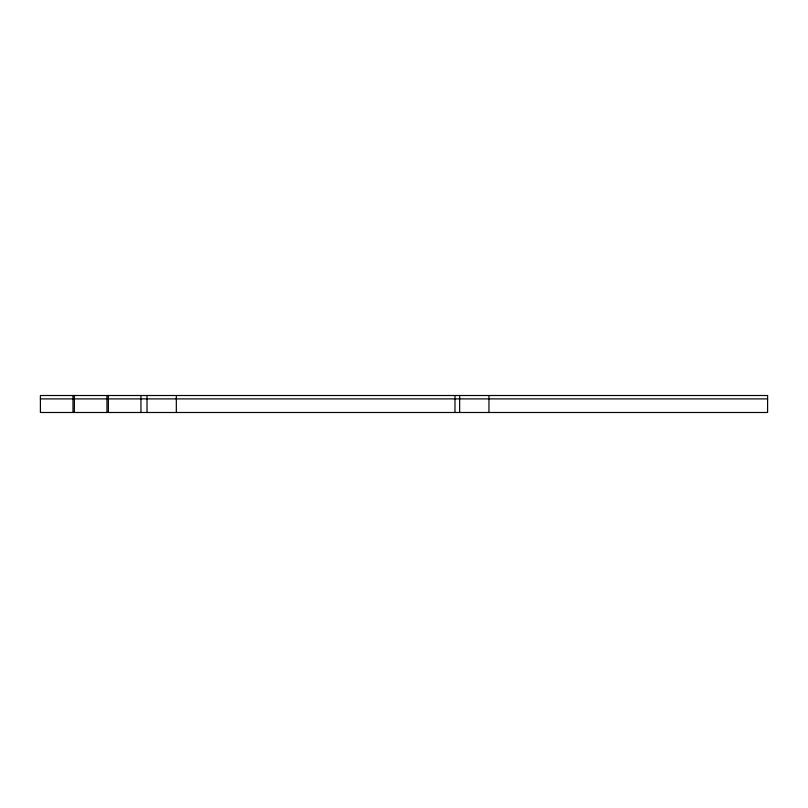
<?xml version="1.0" encoding="UTF-8"?>
<svg xmlns="http://www.w3.org/2000/svg" width="808" height="808" viewBox="0 0 808 808"><rect width="100%" height="100%" fill="white"/><g stroke="black" fill="none" stroke-linecap="round" stroke-linejoin="round"><path stroke-width="1.21" d="M40.4 398.899L72.983 398.899M74.376 398.899L106.959 398.899M108.363 398.899L767.6 398.899M488.951 395.506L488.951 412.494M459.651 395.506L459.651 412.494M454.975 395.506L454.975 412.494M176.326 395.506L176.326 412.494M147.026 395.506L147.026 412.494M140.946 395.506L140.946 412.494M108.363 395.506L108.363 412.494M106.959 395.506L106.959 412.494M74.376 395.506L74.376 412.494M72.983 395.506L72.983 412.494M767.6 395.506L40.4 395.506L40.4 412.494L767.6 412.494L767.6 395.506"/></g></svg>
